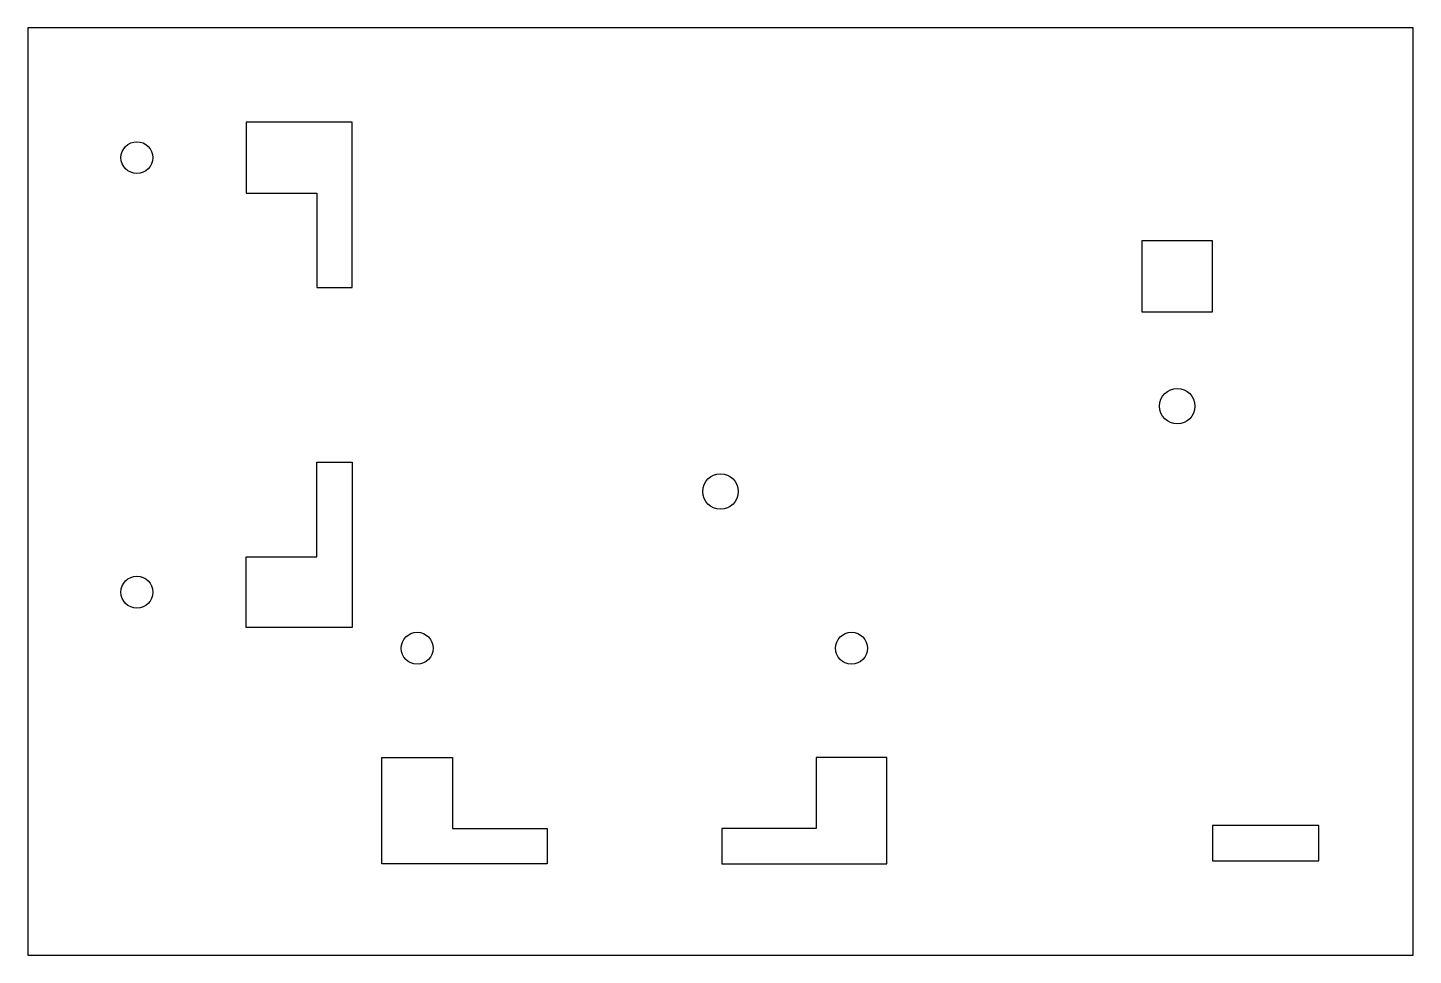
# Model space of a CAD drawing. Extents: x -51 to 66, y 52 to 131.
import ezdxf

# ---------------------------------------------------------------- set-up
doc = ezdxf.new("R2010")
doc.units = 0
doc.layers.add('BASE_PLATES', color=7, linetype='CONTINUOUS')

msp = doc.modelspace()

# ---------------------------------------------------------------- linework, layer by layer
at = {"layer": 'BASE_PLATES'}
for p, q in [((66, 130.55), (-51.4, 130.55)), ((-32.9, 122.55), (-32.9, 116.55)), ((-23.9, 122.55), (-32.9, 122.55)), ((-23.9, 116.55), (-23.9, 122.55)), ((-32.9, 116.55), (-26.9, 116.55)), ((-26.9, 116.55), (-26.9, 108.55)), ((-23.9, 108.55), (-23.9, 116.65)), ((-26.9, 108.55), (-23.9, 108.55)), ((-26.9, 93.75), (-23.9, 93.75)), ((-26.9, 85.75), (-26.9, 93.75)), ((-23.9, 93.75), (-23.9, 85.65)), ((-32.9, 79.75), (-32.9, 85.75)), ((-32.9, 85.75), (-26.9, 85.75)), ((-23.9, 85.75), (-23.9, 79.75)), ((-23.9, 79.75), (-32.9, 79.75)), ((-15.4, 62.75), (-7.4, 62.75)), ((-7.4, 62.75), (-7.4, 59.75)), ((15.4, 62.75), (7.4, 62.75)), ((7.4, 62.75), (7.4, 59.75)), ((58, 63), (49, 63)), ((49, 63), (49, 60)), ((58, 60), (58, 63)), ((49, 60), (57.1, 60)), ((57, 60), (58, 60)), ((-7.4, 59.75), (-15.5, 59.75)), ((7.4, 59.75), (15.5, 59.75)), ((-51.4, 52), (66, 52))]:
    msp.add_line(p, q, dxfattribs=at)
for points in [[(43, 106.5), (49, 106.5), (49, 112.5), (43, 112.5), (43, 106.5)], [(-15.4, 59.75), (-21.4, 59.75), (-21.4, 68.75), (-15.4, 68.75), (-15.4, 62.75)], [(15.4, 59.75), (21.4, 59.75), (21.4, 68.75), (15.4, 68.75), (15.4, 62.75)]]:
    msp.add_lwpolyline(points, dxfattribs=at)
for points in [[(-51.4, 130.55, 0), (-51.4, 129.723, 0), (-51.4, 128.896, 0), (-51.4, 128.069, 0), (-51.4, 127.243, 0), (-51.4, 126.416, 0), (-51.4, 125.589, 0), (-51.4, 124.762, 0), (-51.4, 123.935, 0), (-51.4, 123.108, 0), (-51.4, 122.282, 0), (-51.4, 121.455, 0), (-51.4, 120.628, 0), (-51.4, 119.801, 0), (-51.4, 118.974, 0), (-51.4, 118.147, 0), (-51.4, 117.321, 0), (-51.4, 116.494, 0), (-51.4, 115.667, 0), (-51.4, 114.84, 0), (-51.4, 114.013, 0), (-51.4, 113.186, 0), (-51.4, 112.359, 0), (-51.4, 111.533, 0), (-51.4, 110.706, 0), (-51.4, 109.879, 0), (-51.4, 109.052, 0), (-51.4, 108.225, 0), (-51.4, 107.398, 0), (-51.4, 106.572, 0), (-51.4, 105.745, 0), (-51.4, 104.918, 0), (-51.4, 104.091, 0), (-51.4, 103.264, 0), (-51.4, 102.437, 0), (-51.4, 101.611, 0), (-51.4, 100.784, 0), (-51.4, 99.9568, 0), (-51.4, 99.13, 0), (-51.4, 98.3032, 0), (-51.4, 97.4763, 0), (-51.4, 96.6495, 0), (-51.4, 95.8226, 0), (-51.4, 94.9958, 0), (-51.4, 94.1689, 0), (-51.4, 93.3421, 0), (-51.4, 92.5153, 0), (-51.4, 91.6884, 0), (-51.4, 90.8616, 0), (-51.4, 90.0347, 0), (-51.4, 89.2079, 0), (-51.4, 88.3811, 0), (-51.4, 87.5542, 0), (-51.4, 86.7274, 0), (-51.4, 85.9005, 0), (-51.4, 85.0737, 0), (-51.4, 84.2468, 0), (-51.4, 83.42, 0), (-51.4, 82.5932, 0), (-51.4, 81.7663, 0), (-51.4, 80.9395, 0), (-51.4, 80.1126, 0), (-51.4, 79.2858, 0), (-51.4, 78.4589, 0), (-51.4, 77.6321, 0), (-51.4, 76.8053, 0), (-51.4, 75.9784, 0), (-51.4, 75.1516, 0), (-51.4, 74.3247, 0), (-51.4, 73.4979, 0), (-51.4, 72.6711, 0), (-51.4, 71.8442, 0), (-51.4, 71.0174, 0), (-51.4, 70.1905, 0), (-51.4, 69.3637, 0), (-51.4, 68.5368, 0), (-51.4, 67.71, 0), (-51.4, 66.8832, 0), (-51.4, 66.0563, 0), (-51.4, 65.2295, 0), (-51.4, 64.4026, 0), (-51.4, 63.5758, 0), (-51.4, 62.7489, 0), (-51.4, 61.9221, 0), (-51.4, 61.0953, 0), (-51.4, 60.2684, 0), (-51.4, 59.4416, 0), (-51.4, 58.6147, 0), (-51.4, 57.7879, 0), (-51.4, 56.9611, 0), (-51.4, 56.1342, 0), (-51.4, 55.3074, 0), (-51.4, 54.4805, 0), (-51.4, 53.6537, 0), (-51.4, 52.8268, 0), (-51.4, 52, 0)], [(66, 52, 0), (66, 52.8268, 0), (66, 53.6537, 0), (66, 54.4805, 0), (66, 55.3074, 0), (66, 56.1342, 0), (66, 56.9611, 0), (66, 57.7879, 0), (66, 58.6147, 0), (66, 59.4416, 0), (66, 60.2684, 0), (66, 61.0953, 0), (66, 61.9221, 0), (66, 62.7489, 0), (66, 63.5758, 0), (66, 64.4026, 0), (66, 65.2295, 0), (66, 66.0563, 0), (66, 66.8832, 0), (66, 67.71, 0), (66, 68.5368, 0), (66, 69.3637, 0), (66, 70.1905, 0), (66, 71.0174, 0), (66, 71.8442, 0), (66, 72.6711, 0), (66, 73.4979, 0), (66, 74.3247, 0), (66, 75.1516, 0), (66, 75.9784, 0), (66, 76.8053, 0), (66, 77.6321, 0), (66, 78.4589, 0), (66, 79.2858, 0), (66, 80.1126, 0), (66, 80.9395, 0), (66, 81.7663, 0), (66, 82.5932, 0), (66, 83.42, 0), (66, 84.2468, 0), (66, 85.0737, 0), (66, 85.9005, 0), (66, 86.7274, 0), (66, 87.5542, 0), (66, 88.3811, 0), (66, 89.2079, 0), (66, 90.0347, 0), (66, 90.8616, 0), (66, 91.6884, 0), (66, 92.5153, 0), (66, 93.3421, 0), (66, 94.1689, 0), (66, 94.9958, 0), (66, 95.8226, 0), (66, 96.6495, 0), (66, 97.4763, 0), (66, 98.3032, 0), (66, 99.13, 0), (66, 99.9568, 0), (66, 100.784, 0), (66, 101.611, 0), (66, 102.437, 0), (66, 103.264, 0), (66, 104.091, 0), (66, 104.918, 0), (66, 105.745, 0), (66, 106.572, 0), (66, 107.398, 0), (66, 108.225, 0), (66, 109.052, 0), (66, 109.879, 0), (66, 110.706, 0), (66, 111.533, 0), (66, 112.359, 0), (66, 113.186, 0), (66, 114.013, 0), (66, 114.84, 0), (66, 115.667, 0), (66, 116.494, 0), (66, 117.321, 0), (66, 118.147, 0), (66, 118.974, 0), (66, 119.801, 0), (66, 120.628, 0), (66, 121.455, 0), (66, 122.282, 0), (66, 123.108, 0), (66, 123.935, 0), (66, 124.762, 0), (66, 125.589, 0), (66, 126.416, 0), (66, 127.243, 0), (66, 128.069, 0), (66, 128.896, 0), (66, 129.723, 0), (66, 130.55, 0)]]:
    msp.add_polyline3d(points, dxfattribs=at)
for centre, radius in [((-42.15, 119.55), 1.35), ((46, 98.5), 1.5), ((7.3, 91.275), 1.5), ((-42.15, 82.75), 1.35), ((-18.4, 78), 1.35), ((18.4, 78), 1.35)]:
    msp.add_circle(centre, radius, dxfattribs=at)

doc.saveas('drawing.dxf')
